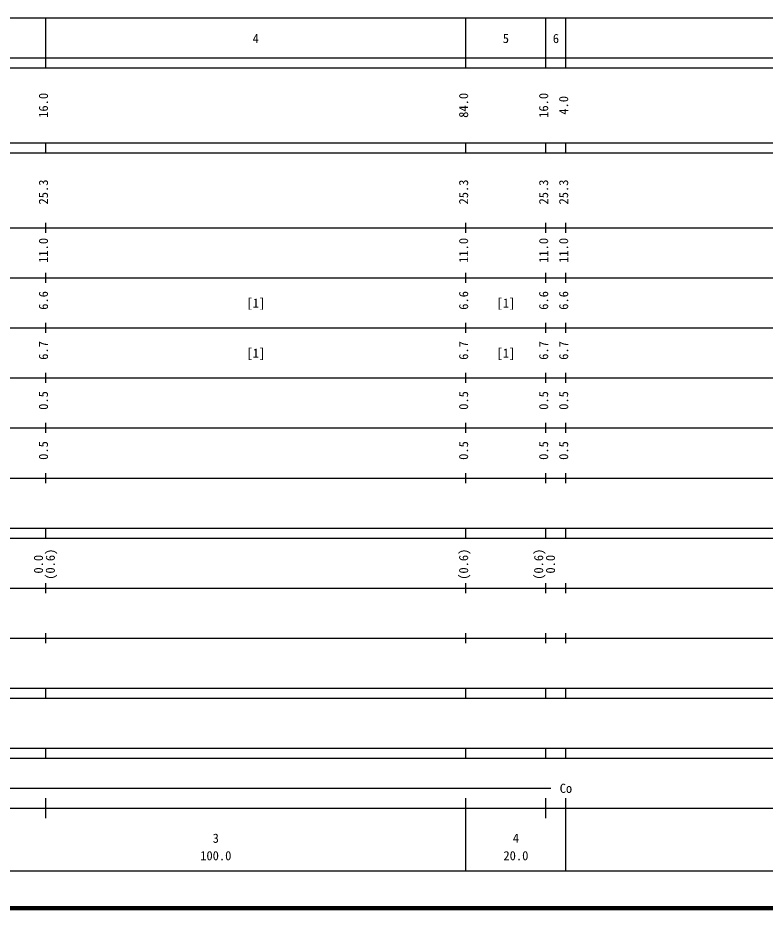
# Model space of a CAD drawing. Units: millimetres on the paper, enlarged 1000 times. Extents: x 40000 to 680000, y 20000 to 380000.
# Drawn here: x 278418 to 427838, y 20000 to 198000 of the extents above; entities that cross this region are included whole.
import ezdxf
from ezdxf.enums import TextEntityAlignment as Align

# ---------------------------------------------------------------- set-up
doc = ezdxf.new("R2010")
doc.units = ezdxf.units.MM
doc.header["$LTSCALE"] = 1000
doc.layers.add('M-TTL', color=2, linetype='Continuous', lineweight=140)
doc.layers.add('M-TTL-BAND', color=7, linetype='Continuous', lineweight=25)
doc.styles.add('ＭＳ ゴシック', font='')
doc.styles.get('ＭＳ ゴシック').set_extended_font_data('MS Gothic')

msp = doc.modelspace()

# ---------------------------------------------------------------- linework, layer by layer
at = {"layer": 'M-TTL'}
msp.add_line((40000, 20000), (680000, 20000), dxfattribs=at)
at = {"layer": 'M-TTL-BAND'}
for p, q in [((68000, 198000), (579000, 198000)), ((284000, 188000), (284000, 198000)), ((368000, 188000), (368000, 198000)), ((384000, 188000), (384000, 198000)), ((388000, 188000), (388000, 198000)), ((40000, 190000), (579000, 190000)), ((40000, 188000), (579000, 188000)), ((40000, 173000), (579000, 173000)), ((284000, 171000), (284000, 173000)), ((368000, 171000), (368000, 173000)), ((384000, 171000), (384000, 173000)), ((388000, 171000), (388000, 173000)), ((40000, 171000), (579000, 171000)), ((284000, 155000), (284000, 157000)), ((368000, 155000), (368000, 157000)), ((384000, 155000), (384000, 157000)), ((388000, 155000), (388000, 157000)), ((40000, 156000), (579000, 156000)), ((46000, 146000), (579000, 146000)), ((284000, 145000), (284000, 147000)), ((368000, 145000), (368000, 147000)), ((384000, 145000), (384000, 147000)), ((388000, 145000), (388000, 147000)), ((52000, 136000), (579000, 136000)), ((284000, 135000), (284000, 137000)), ((368000, 135000), (368000, 137000)), ((384000, 135000), (384000, 137000)), ((388000, 135000), (388000, 137000)), ((284000, 125000), (284000, 127000)), ((368000, 125000), (368000, 127000)), ((384000, 125000), (384000, 127000)), ((388000, 125000), (388000, 127000)), ((46000, 126000), (579000, 126000)), ((52000, 116000), (579000, 116000)), ((284000, 115000), (284000, 117000)), ((368000, 115000), (368000, 117000)), ((384000, 115000), (384000, 117000)), ((388000, 115000), (388000, 117000)), ((284000, 105000), (284000, 107000)), ((368000, 105000), (368000, 107000)), ((384000, 105000), (384000, 107000)), ((388000, 105000), (388000, 107000)), ((46000, 106000), (579000, 106000)), ((40000, 96000), (579000, 96000)), ((284000, 94000), (284000, 96000)), ((368000, 94000), (368000, 96000)), ((384000, 94000), (384000, 96000)), ((388000, 94000), (388000, 96000)), ((40000, 94000), (579000, 94000)), ((49000, 84000), (579000, 84000)), ((284000, 83000), (284000, 85000)), ((368000, 83000), (368000, 85000)), ((384000, 83000), (384000, 85000)), ((388000, 83000), (388000, 85000)), ((284000, 73000), (284000, 75000)), ((368000, 73000), (368000, 75000)), ((384000, 73000), (384000, 75000)), ((388000, 73000), (388000, 75000)), ((40000, 74000), (579000, 74000)), ((40000, 64000), (579000, 64000)), ((284000, 62000), (284000, 64000)), ((368000, 62000), (368000, 64000)), ((384000, 62000), (384000, 64000)), ((388000, 62000), (388000, 64000)), ((40000, 62000), (579000, 62000)), ((40000, 52000), (579000, 52000)), ((284000, 50000), (284000, 52000)), ((368000, 50000), (368000, 52000)), ((384000, 50000), (384000, 52000)), ((388000, 50000), (388000, 52000)), ((40000, 50000), (579000, 50000)), ((71000, 44000), (385000, 44000)), ((284000, 38000), (284000, 42000)), ((368000, 27500), (368000, 42000)), ((384000, 38000), (384000, 42000)), ((388000, 27500), (388000, 42000)), ((40000, 40000), (579000, 40000)), ((68000, 27500), (579000, 27500))]:
    msp.add_line(p, q, dxfattribs=at)

# ---------------------------------------------------------------- texts
at = {"layer": 'M-TTL-BAND', "style": 'ＭＳ ゴシック'}
for s, p in [('4', (326000, 192405)), ('5', (376000, 192405)), ('6', (386000, 192405)), ('[1]', (326000, 139500)), ('[1]', (376000, 139500)), ('[1]', (326000, 129500)), ('[1]', (376000, 129500)), ('Co', (388000, 42500)), ('3', (318000, 32523)), ('4', (378000, 32523)), ('100.0', (318000, 29033)), ('20.0', (378000, 29033))]:
    msp.add_text(s, height=1833, dxfattribs=at).set_placement(p, align=Align.BOTTOM_CENTER)
for s, p in [('16.0', (285000, 180500)), ('84.0', (369000, 180500)), ('16.0', (385000, 180500)), ('4.0', (389000, 180500)), ('25.3', (285000, 163174)), ('25.3', (369000, 163174)), ('25.3', (385000, 163174)), ('25.3', (389000, 163174)), ('11.0', (285000, 151500)), ('11.0', (369000, 151500)), ('11.0', (385000, 151500)), ('11.0', (389000, 151500)), ('6.6', (285000, 141500)), ('6.6', (369000, 141500)), ('6.6', (385000, 141500)), ('6.6', (389000, 141500)), ('6.7', (285000, 131500)), ('6.7', (369000, 131500)), ('6.7', (385000, 131500)), ('6.7', (389000, 131500)), ('0.5', (285000, 121500)), ('0.5', (369000, 121500)), ('0.5', (385000, 121500)), ('0.5', (389000, 121500)), ('0.5', (285000, 111500)), ('0.5', (369000, 111500)), ('0.5', (385000, 111500)), ('0.5', (389000, 111500)), ('(0.6)', (286370, 88764)), ('(0.6)', (369000, 88764)), ('(0.6)', (384000, 88764)), ('0.0', (284000, 88764)), ('0.0', (386370, 88764))]:
    msp.add_text(s, height=1833, rotation=90, dxfattribs=at).set_placement(p, align=Align.BOTTOM_CENTER)

doc.saveas('drawing.dxf')
